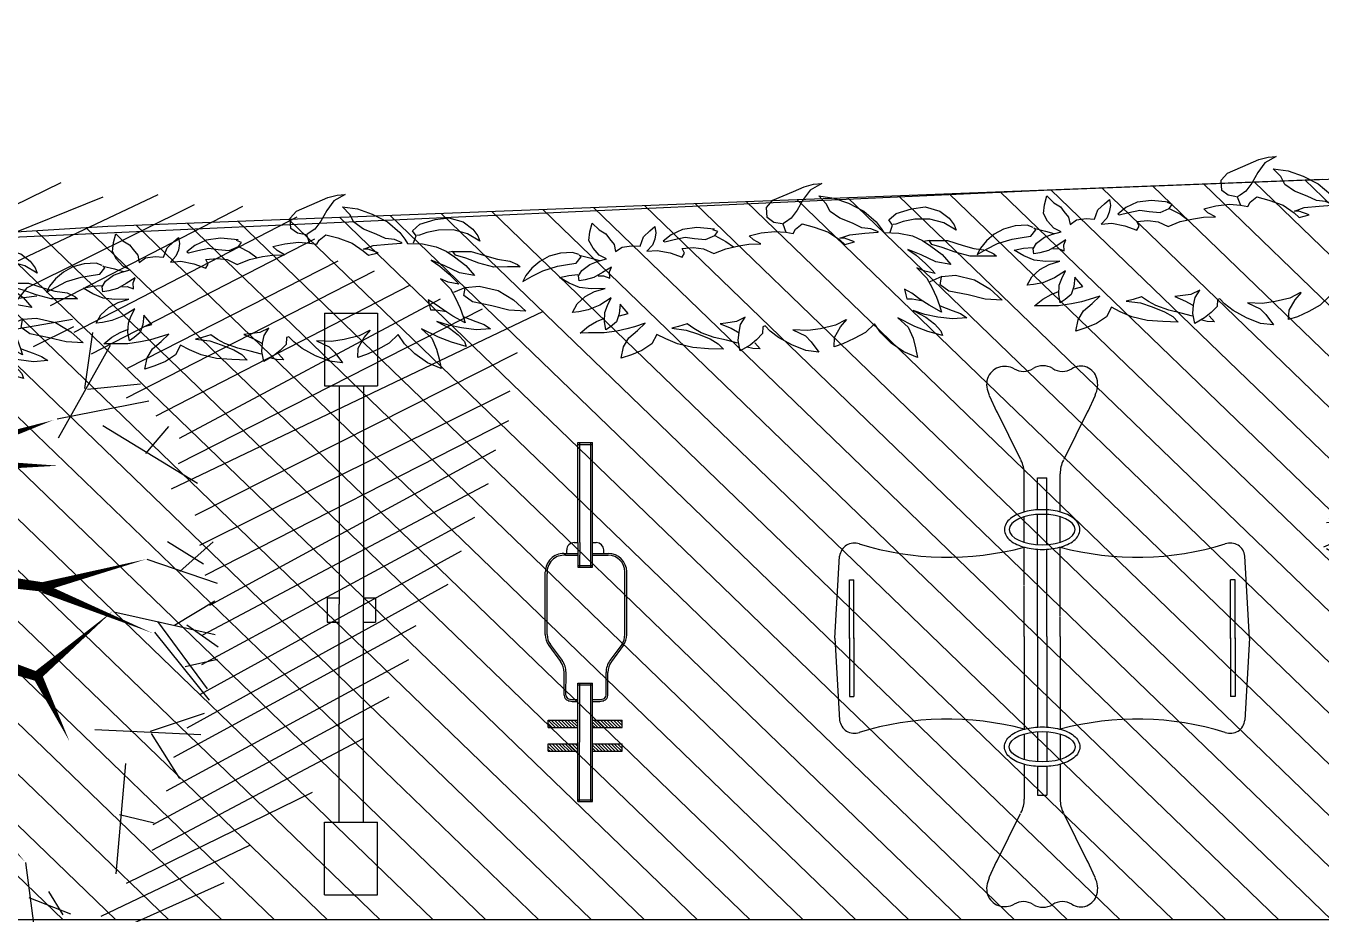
# Model space of a CAD drawing. Header units: millimetres. Extents: x 60.6 to 115.2, y 47.4 to 73.6.
# Drawn here: x 82.17 to 87.77, y 69.72 to 73.56 of the extents above; entities that cross this region are included whole.
import ezdxf

# ---------------------------------------------------------------- set-up
doc = ezdxf.new("R2010")
doc.units = ezdxf.units.MM
for name, color, linetype in [('1-furnitura', 250, 'Continuous'), ('bord', 251, 'Continuous'), ('trees', 118, 'Continuous'), ('trees 2', 114, 'Continuous')]:
    doc.layers.add(name, color=color, linetype=linetype)
doc.layers.add('hatch 3', color=7, linetype='Continuous', true_color=0x57792a)
doc.linetypes.add('FENCELINE1', pattern='A,6.35,-2.54,[133,ltypeshp.shx,S=2.54,R=0,X=-2.54,Y=0],-2.54,25.4', length=36.83)

# ---------------------------------------------------------------- blocks, each defined once
blk = doc.blocks.new('T55')
at = {"layer": 'trees'}
for points in [[(-0.119, 1.7336), (-0.3242, 1.9621)], [(-0.0075, 1.4541), (-0.2096, 1.9907)], [(-0.1078, 1.7432), (0.0544, 1.9806)], [(-0.6773, 1.5323), (-0.45, 1.924)], [(-0.5131, 1.7679), (-0.6187, 1.911)], [(-0.6181, 1.5402), (-0.3989, 1.9586)], [(0.3612, 1.7598), (0.3289, 1.9488)], [(-0.6313, 1.2953), (-0.7373, 1.8462)], [(-0.7239, 1.6846), (-0.6824, 1.8875)], [(0.0954, 1.6795), (0.6633, 1.8696)], [(-0.6962, 1.6244), (-0.9025, 1.7728)], [(-0.9643, 1.3457), (-0.9953, 1.7469)], [(0.8956, 1.5731), (0.9816, 1.6947)], [(0.9681, 1.4888), (0.9608, 1.7297)], [(-0.9728, 1.536), (-1.1918, 1.6368)], [(-1.0952, 1.4107), (-1.062, 1.6363)], [(0.8016, 1.3963), (1.1469, 1.6029)], [(1.0629, 1.2745), (1.1919, 1.593)], [(-1.5325, 0.8398), (-1.4496, 1.4329)], [(1.0965, 0.9588), (1.3741, 1.4222)], [(1.212, 1.3322), (1.4122, 1.3854)], [(1.3805, 1.1806), (1.4617, 1.3389)], [(1.2161, 1.1584), (1.5672, 1.2073)], [(-1.486, 1.1136), (-1.6695, 1.1688)], [(1.13, 1.1731), (1.6022, 1.1633)], [(-1.4667, 0.5999), (-1.754, 1.0151)], [(1.4128, 0.7127), (1.6746, 1.0266)], [(-1.6801, 0.6863), (-1.8203, 0.9372)], [(-1.3766, 0.6472), (-1.947, 0.7054)], [(1.5313, 0.7349), (1.853, 0.6839)], [(-1.6765, 0.672), (-1.9725, 0.5901)], [(1.6729, 0.2918), (1.8645, 0.5171)], [(-1.7451, 0.0825), (-1.9945, 0.4605)], [(-1.7754, 0.3261), (-1.96, 0.4833)], [(1.7444, 0.1629), (1.9206, 0.3539)], [(-1.924, 0.0502), (-2.0326, 0.2337)], [(-1.5125, 0.018), (-2.0529, 0.1686)], [(1.5952, 0.2026), (1.953, 0.0987)], [(-1.836, 0.1065), (-2.0608, -0.0119)], [(-1.7874, -0.0301), (-2.0432, 0.0969)], [(1.3567, 0.0732), (1.6559, -0.1303), (1.8937, -0.6189)], [(-1.4983, 0.0589), (-2.0389, -0.116)], [(-1.8915, -0.0691), (-2.0191, -0.2769)], [(-1.6681, -0.0072), (-1.8302, -0.2445)], [(1.6559, -0.1303), (1.9888, -0.0088)], [(1.8102, -0.0688), (1.9508, -0.1652)], [(1.834, -0.1673), (1.9812, -0.1901)], [(-1.8225, -0.3459), (-2.0097, -0.2156)], [(-1.8358, -0.2493), (-2.0081, -0.337)], [(-1.8198, -0.2453), (-1.9789, -0.5091)], [(1.7806, -0.3852), (1.9379, -0.3305)], [(1.6413, -0.4502), (1.9839, -0.4237)], [(1.3736, -0.621), (1.9121, -0.6629)], [(1.6057, -0.639), (1.8059, -0.9316)], [(1.2057, -1.0535), (1.587, -0.7459), (1.8706, -0.7094)], [(1.6509, -0.9128), (1.8578, -0.7836)], [(1.4433, -0.8876), (1.7647, -0.9374)], [(1.5726, -0.9084), (1.6455, -1.1686)], [(-1.2623, -1.0397), (-1.762, -1.1119)], [(1.2943, -1.0137), (1.692, -1.1083)], [(1.1821, -1.0594), (1.4546, -1.1548), (1.5285, -1.2653)], [(1.367, -1.11), (1.4647, -1.4207)], [(0.6968, -1.2486), (0.648, -1.6071), (0.3166, -2.0377)], [(1.3459, -1.2058), (1.4765, -1.3883)], [(-1.3645, -1.2857), (-1.4368, -1.4828)], [(-1.0552, -1.2621), (-1.3165, -1.6062)], [(-0.792, -1.3092), (-0.8764, -1.871)], [(1.276, -1.331), (0.9535, -1.4587), (0.9083, -1.8334)], [(-1.1547, -1.4381), (-1.3777, -1.5334)], [(0.919, -1.4044), (0.9854, -1.771)], [(1.0334, -1.4342), (1.3205, -1.5053)], [(-0.8086, -1.4906), (-0.6684, -1.7415)], [(0.588, -1.5012), (0.7795, -1.8885)], [(1.2273, -1.5052), (1.2616, -1.5815)], [(-0.5961, -1.8021), (-0.8542, -1.5704), (-1.2098, -1.6969)], [(-0.8412, -1.6077), (-1.0689, -1.78)], [(-0.3948, -1.597), (-0.3588, -1.8834), (-0.4248, -1.9989)], [(0.648, -1.6071), (0.9052, -1.851)], [(0.9499, -1.5557), (1.1995, -1.6283)], [(-1.0136, -1.6372), (-1.0819, -1.7652)], [(-0.379, -1.6155), (0.0662, -1.8198), (0.2253, -2.0574)], [(0.9423, -1.6312), (1.0264, -1.7494)], [(-0.974, -1.6941), (-1.1866, -1.7095)], [(-0.8527, -1.7182), (-0.7236, -1.9251)], [(-0.6666, -1.7487), (-0.6649, -1.942)], [(-0.663, -1.7326), (-0.4978, -1.9925)], [(0.7718, -1.7178), (0.7482, -1.8867)], [(-0.4529, -1.8089), (-0.5581, -2.0071)], [(-0.1247, -1.7543), (-0.026, -2.0642)], [(0.4713, -1.7886), (0.6155, -1.9412)], [(-0.7739, -1.8362), (-0.8268, -1.9009)], [(-0.0856, -1.8793), (-0.2861, -2.0605)], [(0.4755, -1.8324), (0.5944, -1.9487)], [(-0.0547, -1.9514), (0.1532, -2.079)]]:
    blk.add_lwpolyline(points, dxfattribs=at)
for points in [[(-0.1443, 1.0606, 0.0504, 0, 0), (0.1067, 1.3546, 0, 0, 0), (-0.0027, 1.4485, 0, 0, 0), (0.1696, 1.9612, 0, 0, 0)], [(-0.0426, -0.0342, 0.168, 0.084, 0), (0.3518, 0.3845, 0.084, 0.084, 0), (0.7277, 0.4256, 0.084, 0.0504, 0), (1.0882, 0.6237, 0.0504, 0, 0), (1.073, 1.2694, 0, 0, 0), (0.7142, 1.8669, 0, 0, 0)], [(-0.5961, 0.8975, 0.0504, 0, 0), (-0.6091, 1.5349, 0, 0, 0), (-0.8932, 1.8042, 0, 0, 0)], [(-0.0018, 0.3631, 0.084, 0.0504, 0), (0.5531, 0.8669, 0.0504, 0, 0), (0.8016, 1.3963, 0, 0, 0), (0.8182, 1.7452, 0, 0, 0)], [(-0.023, -0.0438, 0.168, 0.084, 0), (-0.013, 0.3535, 0.084, 0.084, 0), (-0.1061, 0.6003, 0.084, 0.0504, 0), (-0.1452, 1.0502, 0.0504, 0, 0), (-0.6369, 1.2905, 0, 0, 0), (-1.1, 1.4163, 0, 0, 0), (-1.2311, 1.5223, 0, 0, 0)], [(-0.3974, 0.1661, 0.084, 0.0504, 0), (-0.6012, 0.8873, 0.0504, 0, 0), (-0.9643, 1.3457, 0, 0, 0), (-1.2692, 1.5161, 0, 0, 0)], [(0.5644, 0.8669, 0.0504, 0, 0), (1.1292, 1.1627, 0, 0, 0), (1.2436, 1.537, 0, 0, 0)], [(-1.0853, 0.3493, 0.0504, 0, 0), (-1.2366, 0.7051, 0, 0, 0), (-1.3694, 0.649, 0, 0, 0), (-1.7516, 1.0317, 0, 0, 0)], [(1.0971, 0.6183, 0.0504, 0, 0), (1.8041, 0.8185, 0, 0, 0)], [(-0.023, -0.0438, 0.168, 0.084, 0), (-0.5644, -0.4432, 0.084, 0.0504, 0), (-0.7518, -0.041, 0.0504, 0.0336, 0), (-1.0756, 0.0957, 0.0336, 0.0336, 0), (-1.2072, 0.308, 0.0504, 0, 0), (-1.4523, 0.5831, 0, 0, 0), (-1.8899, 0.7017, 0, 0, 0)], [(-0.0426, -0.0342, 0.168, 0.084, 0), (-0.3938, 0.1518, 0.084, 0.084, 0), (-0.6563, 0.1784, 0.084, 0.0504, 0), (-1.0764, 0.344, 0.0504, 0, 0), (-1.5107, 0.0109, 0, 0, 0), (-1.8297, -0.3477, 0, 0, 0), (-1.983, -0.4178, 0, 0, 0)], [(-1.0756, 0.0957, 0.0504, 0, 0), (-1.5031, 0.0758, 0, 0, 0), (-1.7714, 0.3101, 0, 0, 0), (-2.0042, 0.397, 0, 0, 0)], [(0.7419, 0.4292, 0.084, 0.0504, 0), (1.3514, 0.0642, 0.0504, 0, 0), (1.4451, -0.8948, 0, 0, 0), (1.1571, -1.6849, 0, 0, 0)], [(1.3567, 0.0732, 0.0504, 0, 0), (1.6839, 0.2781, 0, 0, 0), (1.9338, 0.2104, 0, 0, 0)], [(-0.023, -0.0438, 0.168, 0.084, 0), (0.5276, -0.2102, 0.084, 0.084, 0), (0.7319, -0.5284, 0.084, 0.0504, 0), (1.0699, -0.7629, 0.0504, 0, 0), (1.6413, -0.4615, 0, 0, 0), (2.0162, 0.126, 0, 0, 0)], [(-0.0426, -0.0342, 0.168, 0.084, 0), (0.0736, -0.697, 0.084, 0.0504, 0), (-0.3699, -0.6854, 0.0504, 0.0336, 0), (-0.6366, -0.9144, 0.0336, 0.0336, 0), (-0.8853, -0.9375, 0.0504, 0, 0), (-1.2408, -1.0343, 0, 0, 0), (-1.542, -1.3732, 0, 0, 0)], [(-0.5644, -0.4432, 0.084, 0.0504, 0), (-0.6945, -1.0887, 0.0504, 0, 0), (-0.875, -1.2284, 0, 0, 0), (-1.2903, -1.269, 0, 0, 0), (-1.636, -1.2328, 0, 0, 0)], [(0.7415, -0.5396, 0.084, 0.0504, 0), (0.6864, -1.2478, 0.0504, 0, 0), (-0.1303, -1.7591, 0, 0, 0), (-0.9659, -1.8535, 0, 0, 0)], [(0.0736, -0.697, 0.084, 0.0504, 0), (0.5935, -1.1011, 0.0504, 0, 0), (0.6381, -1.3249, 0, 0, 0), (0.4894, -1.7148, 0, 0, 0), (0.3029, -2.0081, 0, 0, 0)], [(1.0691, -0.7732, 0.0504, 0, 0), (1.5634, -1.3169, 0, 0, 0)], [(-0.6366, -0.9144, 0.0504, 0, 0), (-0.8093, -1.3059, 0, 0, 0), (-1.1386, -1.4417, 0, 0, 0), (-1.3202, -1.6113, 0, 0, 0)], [(0.5826, -1.1038, 0.0504, 0.0504, 0), (0.9361, -1.1076, 0.0504, 0, 0), (1.1821, -1.0594, 0, 0, 0), (1.39, -1.4657, 0, 0, 0)], [(-0.7018, -1.0802, 0.0504, 0.0504, 0), (-0.5477, -1.3983, 0.0504, 0, 0), (-0.3948, -1.597, 0, 0, 0), (-0.6659, -1.9642, 0, 0, 0)], [(0.6968, -1.2486, 0.0504, 0, 0), (1.0261, -1.4501, 0, 0, 0), (1.0769, -1.7041, 0, 0, 0)]]:
    blk.add_lwpolyline(points, format="xyseb", dxfattribs=at)
blk = doc.blocks.new('TREE23-E')
for p, q in [((-71.69, 21.61), (-69.39, 21.1)), ((-76.46, -0.87), (-71.07, -3.69))]:
    blk.add_line(p, q)
for points in [[(-7.75, 36.32), (-4.14, 37.51), (-1.43, 40.7), (-1.31, 47), (-4.3, 51.11), (-13.49, 55.93), (-18.28, 58.45), (-22.38, 59.76), (-25.97, 59.87), (-20.79, 56.26), (-17.5, 50.65), (-14.72, 44.24), (-11.84, 39.53), (-9.34, 37.32), (-8.05, 36.32), (-9.26, 31.12)], [(73.77, 10.17), (71.47, 10.08), (68.77, 8.48), (68.78, 12.28), (67.79, 15.19), (71.78, 12.07), (75.67, 9.26), (79.57, 8.05), (82.17, 7.64), (82.38, 10.74), (80.79, 14.05), (77.2, 17.46), (73.5, 19.17), (69.7, 20.28), (72.91, 22.77), (75.43, 27.26), (77.04, 32.06), (76.46, 37.46), (75.17, 42.76), (72.26, 38.37), (69.45, 35.68), (68.04, 32.59), (66.13, 28.99), (65.62, 24.49), (62.73, 27.1), (58.53, 27.62), (54.83, 27.03), (53.14, 32.63), (50.15, 36.14), (47.86, 38.65), (47.65, 34.85), (48.24, 30.85), (49.43, 27.24), (52.02, 23.73), (47.42, 23.95), (41.81, 21.97), (36.6, 18.98), (35.51, 21.39), (36.42, 24.28), (31.52, 24.6), (27.11, 23.51), (22.8, 20.22), (17.41, 22.84), (11.62, 24.26), (7.22, 24.87), (1.92, 24.69), (5.13, 27.48), (6.83, 30.07), (1.54, 31.49), (-4.46, 32.01), (-9.26, 31.12), (-12.37, 30.13), (-13.56, 32.63), (-16.55, 35.74), (-21.76, 33.36), (-27.87, 29.78), (-32.58, 24.79), (-34.69, 21.8), (-38.99, 23.01), (-34.68, 25.6), (-32.68, 25.79), (-37.07, 27.61), (-43.67, 28.03), (-49.37, 28.24), (-49.77, 28.44), (-46.46, 30.63), (-42.56, 31.52), (-38.55, 34.61), (-33.14, 37.99), (-29.03, 42.48), (-27.51, 47.38), (-24.4, 52.37), (-30.9, 50.59), (-37.31, 47.01), (-43.73, 41.73), (-48.95, 34.74), (-50.96, 30.55), (-52.07, 27.85), (-58.57, 27.07), (-64.48, 24.89), (-68.79, 21.9), (-72.3, 18.11), (-77.12, 12.53), (-80.64, 6.14), (-74.13, 8.22), (-67.82, 13), (-62.11, 16.78), (-65.72, 12.99), (-69.53, 7.7), (-72.35, 3.41), (-73.65, 1.22), (-69.05, 2.9), (-65.74, 5.19), (-69.86, -1.39), (-71.88, -7.19), (-73.7, -13.48), (-74.81, -18.68), (-75.53, -22.68), (-70.31, -18.09), (-66.5, -14.3), (-62.89, -10.22), (-59.78, -7.42), (-60.29, -11.02), (-60.7, -13.52), (-63, -13.72), (-67.7, -15.2)], [(-54.77, 27.96), (-56.06, 32.16), (-54.55, 35.46), (-57.84, 39.27), (-64.63, 41.69), (-70.63, 42.31), (-76.94, 39.33), (-80.95, 34.64), (-82.97, 30.35), (-83.68, 27.05), (-78.46, 31.93), (-72.45, 34.71), (-65.95, 35.09), (-60.75, 33.98), (-57.46, 32.67), (-56.26, 32.46)], [(21.95, 35.23), (29.56, 36.8), (35.85, 36.08), (40.94, 33.17), (44.63, 29.46), (43.93, 28.96), (39.73, 30.07), (34.84, 31.19), (30.83, 30.1), (26.03, 29.11), (21.94, 31.23), (20.55, 33.63), (22.65, 34.92)], [(21.94, 31.23), (17.23, 27.34), (14.02, 23.75)], [(81.82, 23.84), (84.42, 25.34), (89.72, 25.32), (94.82, 23.8), (99.01, 20.89), (102.6, 16.98), (105.38, 12.67), (106.87, 9.07), (102.68, 11.98), (97.79, 15), (91.3, 17.32), (86, 18.13), (83.1, 18.64), (80.81, 22.35), (81.61, 23.44), (76.51, 21.26), (72.9, 19.47)], [(-71.69, 21.61), (-79.69, 21.04), (-86.4, 17.56), (-91.11, 15.37), (-96.42, 13.89), (-99.62, 11.5), (-100.73, 10), (-95.23, 10.38), (-89.33, 10.67), (-82.82, 13.65), (-77.21, 16.93), (-72.8, 19.11), (-71.69, 21.61)], [(65.3, -15.11), (61.5, -13.89), (64.82, -7.9), (65.4, -13.71), (66.79, -18.51), (69.48, -21.42), (71.67, -23.23), (72.09, -18.03), (71.71, -12.43), (70.42, -8.32), (68.63, -3.72), (73.72, -7.83), (78.91, -10.35), (83.01, -11.26), (85.81, -11.47), (83.52, -6.36), (79.94, -2.15), (75.75, 0.66), (70.95, 2.28), (77.15, 2.46), (82.15, 3.64), (86.56, 6.63), (90.68, 10.42), (86.58, 11.33), (82.58, 11.54)], [(-76.46, -0.87), (-82.46, -0.56), (-90.67, -3.83), (-97.19, -10.01), (-102.31, -17.3), (-94.91, -16.12), (-87.6, -13.04), (-79.19, -10.07), (-75.58, -5.88), (-76.26, -1.27)], [(14.23, -35.55), (19.04, -33.37), (24.45, -31.18), (29.96, -27.9), (33.07, -25.11), (35.98, -22.12), (39.77, -23.43), (42.77, -24.24), (36.56, -25.82), (31.66, -28.5), (26.25, -31.99), (22.84, -35.18), (20.62, -38.77), (27.23, -37.99), (34.03, -36.81), (40.64, -34.03), (45.65, -30.65), (49.36, -27.56), (51.84, -33.26), (56.33, -36.98), (61.02, -39.39), (65.52, -41.11), (64.24, -34.2), (61.76, -28.9), (57.77, -24.58), (54.28, -20.37), (58.98, -22.19), (62.37, -23.3), (66.87, -24.31), (72.47, -25.03), (79.27, -24.55), (82.97, -24.36), (79.18, -20.45), (75.49, -17.84), (72.19, -16.23)], [(-75.11, -18.88), (-80.22, -22.06), (-83.73, -24.25), (-86.44, -27.04), (-80.14, -27.26), (-73.84, -25.68), (-68.23, -23.6), (-63.12, -20.91), (-68.53, -25.4), (-72.15, -29.69), (-74.76, -34.08), (-75.47, -37.18), (-69.06, -34.1), (-63.55, -30.71), (-56.33, -24.94), (-60.65, -30.92), (-62.47, -37.92), (-63.39, -43.91), (-64.01, -49.91), (-58.1, -45.93), (-52.88, -40.15), (-48.56, -33.56), (-45.94, -27.77), (-41.86, -32.78), (-36.77, -36.3), (-31.68, -39.11), (-27.78, -40.62), (-28.16, -34.92), (-31.04, -28.61), (-33.93, -24.3)], [(-33.53, -24.4), (-28.84, -27.42), (-22.25, -29.14), (-16.65, -29.86), (-10.15, -29.08), (-15.56, -33.16), (-17.87, -36.85), (-20.99, -43.44), (-15.39, -42.06), (-9.37, -38.18), (-3.66, -33.3), (-0.15, -29.01), (1.86, -25.71), (2.86, -26.12), (3.25, -30.32), (5.94, -33.93), (8.93, -37.03), (13.32, -40.15), (14.04, -33.85), (13.46, -28.75), (12.67, -24.15), (10.38, -19.74), (14.38, -22.15), (19.07, -22.77), (21.47, -22.97), (16.86, -26.06), (14.06, -28.55), (13.75, -29.05)], [(6.83, -35.83), (4.62, -39.72), (7.82, -39.23), (10.23, -38.24)]]:
    blk.add_lwpolyline(points)
blk = doc.blocks.new('SHADOW2')
at = {"color": 250}
for p, q in [((6.317, -0.452), (7.12, -1.952)), ((6.379, -1.246), (7.182, -2.834)), ((6.317, -1.864), (7.182, -3.628)), ((6.256, -2.481), (7.243, -4.334)), ((6.194, -3.011), (7.058, -4.951)), ((5.885, -3.364), (7.12, -5.745)), ((5.7, -3.893), (6.996, -6.275)), ((5.453, -4.246), (6.996, -6.98)), ((-3.992, -4.687), (-2.819, -7.069)), ((5.083, -4.599), (6.873, -7.774)), ((4.774, -4.863), (6.564, -8.039)), ((-3.375, -5.304), (-2.264, -7.422)), ((4.157, -5.393), (6.132, -8.921)), ((4.589, -5.393), (6.256, -8.392)), ((-2.881, -5.657), (-1.461, -8.304)), ((-2.387, -6.01), (-0.659, -9.009)), ((-2.017, -6.01), (-0.041, -9.362)), ((3.91, -5.834), (5.947, -9.451)), ((-1.523, -6.186), (0.514, -9.627)), ((2.86, -6.098), (5.638, -11.391)), ((3.231, -6.186), (5.638, -10.509)), ((3.601, -6.186), (5.762, -9.892)), ((-1.029, -6.275), (1.008, -9.715)), ((-0.597, -6.451), (1.626, -10.156)), ((2.058, -6.539), (4.465, -10.95)), ((2.49, -6.451), (5.021, -11.038)), ((-0.103, -6.628), (2.119, -10.333)), ((0.329, -6.628), (2.613, -10.509)), ((0.761, -6.628), (3.107, -10.686)), ((1.193, -6.716), (3.601, -10.774)), ((1.626, -6.628), (4.033, -10.95))]:
    blk.add_line(p, q, dxfattribs=at)
blk = doc.blocks.new('0433')
at = {"color": 0}
for p, q in [((0, 1.7928), (-0.3541, 1.7724)), ((0, 1.7928), (0.3541, 1.7724)), ((-0.2519, 1.7305), (-0.2519, 1.7105)), ((0.0008, 1.7305), (-0.2519, 1.7305)), ((0.0008, 1.7105), (-0.2519, 1.7105)), ((-0.0008, 1.7305), (0.2519, 1.7305)), ((-0.0008, 1.7105), (0.2519, 1.7105)), ((0.2519, 1.7305), (0.2519, 1.7105)), ((-1.0347, 1.1255), (-0.9634, 1.0928)), ((1.049, 1.1255), (0.9777, 1.0928)), ((-0.9694, 1.0943), (-0.7586, 0.9905)), ((0.9837, 1.0943), (0.7729, 0.9905)), ((-0.5458, 0.9743), (-0.697, 0.9743)), ((-0.4144, 0.9743), (-0.525, 0.9743)), ((-0.3256, 0.9743), (-0.3936, 0.9743)), ((0.0071, 0.9743), (-0.3256, 0.9743)), ((0.0071, 0.9743), (0.0965, 0.9743)), ((0.096, 0.9743), (0.2255, 0.9743)), ((0.2274, 0.9743), (0.3585, 0.9743)), ((0.3585, 0.9743), (0.3936, 0.9743)), ((0.4144, 0.9743), (0.525, 0.9743)), ((0.5458, 0.9743), (0.7113, 0.9743)), ((-0.555, 0.9168), (-0.6793, 0.9168)), ((-0.6793, 0.9168), (-0.6793, 0.8768)), ((-0.4045, 0.9168), (-0.5349, 0.9168)), ((0.0071, 0.9168), (-0.3845, 0.9168)), ((0.0071, 0.9168), (0.0844, 0.9168)), ((0.0861, 0.9168), (0.2376, 0.9168)), ((0.2365, 0.9168), (0.3845, 0.9168)), ((0.4045, 0.9168), (0.5349, 0.9168)), ((0.555, 0.9168), (0.6936, 0.9168)), ((0.6936, 0.9168), (0.6936, 0.8768)), ((-0.555, 0.8768), (-0.6793, 0.8768)), ((-0.4045, 0.8768), (-0.5349, 0.8768)), ((0.0071, 0.8768), (-0.3845, 0.8768)), ((0.0071, 0.8768), (0.0844, 0.8768)), ((0.0861, 0.8768), (0.2369, 0.8768)), ((0.2365, 0.8768), (0.3845, 0.8768)), ((0.4045, 0.8768), (0.6936, 0.8768)), ((-0.9694, 0.6992), (-0.7586, 0.803)), ((-0.5458, 0.8192), (-0.697, 0.8192)), ((-0.4144, 0.8192), (-0.525, 0.8192)), ((0.0071, 0.8192), (-0.3936, 0.8192)), ((0.0071, 0.8192), (0.0943, 0.8192)), ((0.096, 0.8192), (0.2301, 0.8192)), ((0.2274, 0.8192), (0.3936, 0.8192)), ((0.4144, 0.8192), (0.525, 0.8192)), ((0.5458, 0.8192), (0.7113, 0.8192)), ((0.9837, 0.6992), (0.7729, 0.803)), ((-1.0347, 0.668), (-0.9634, 0.7007)), ((1.049, 0.668), (0.9777, 0.7007)), ((0.0008, 0.0822), (-0.2519, 0.0822)), ((-0.2519, 0.0622), (-0.2519, 0.0822)), ((0.0008, 0.0622), (-0.2519, 0.0622)), ((-0.0008, 0.0822), (0.2519, 0.0822)), ((-0.0008, 0.0622), (0.2519, 0.0622)), ((0.2519, 0.0622), (0.2519, 0.0822)), ((0, 0), (-0.3541, 0.0204)), ((0, 0), (0.3541, 0.0204))]:
    blk.add_line(p, q, dxfattribs=at)
for centre, major_axis, ratio, start_param, end_param in [((-0.3475, 1.7087), (0.0453, 0.0453), 1, 0.889507, 2.696624), ((0.3475, 1.7087), (0.0453, 0.0453), 1, 5.157357, 6.964475), ((-1.6366, 1.3063), (-0.9097, 0.9097), 1, 3.666022, 4.227724), ((1.6366, 1.3063), (0.9097, 0.9097), 1, 2.055461, 2.617163), ((-1.0812, 1.0583), (-0.0566, 0.0566), 1, -0.439646, 1.308472), ((-1.0827, 1.036), (0.0713, 0.0713), 1, 0.30549, 1.041924), ((1.097, 1.036), (-0.0713, 0.0713), 1, -1.041924, -0.30549), ((1.0955, 1.0583), (0.0566, 0.0566), 1, 4.974713, 6.722831), ((-1.2198, 0.9784), (0.0566, 0.0566), 1, 4.939134, 6.020861), ((-0.4697, 0.8968), (0, 0.1429), 0.460576, 3.141593, 9.424778), ((1.2341, 0.9784), (-0.0566, 0.0566), 1, 0.262324, 1.344051), ((-0.697, 1.1023), (0.0905, 0.0905), 1, 3.450414, 3.926991), ((0.7113, 1.1023), (0.0905, 0.0905), 1, 3.926991, 4.403568), ((-1.0841, 0.8936), (0.0566, 0.0566), 1, 1.797542, 2.914847), ((1.0984, 0.8936), (0.0566, 0.0566), 1, 4.939134, 6.05644), ((-1.2198, 0.8088), (-0.0566, 0.0566), 1, 3.403917, 4.485644), ((1.2341, 0.8088), (0.0566, 0.0566), 1, 1.797542, 2.879268), ((-0.697, 0.6912), (0.0905, 0.0905), 1, 0.785398, 1.261975), ((-1.6366, 0.4865), (0.9097, 0.9097), 1, 5.197054, 5.758756), ((1.6366, 0.4865), (-0.9097, 0.9097), 1, 0.524429, 1.086132), ((0.7113, 0.6912), (-0.0905, 0.0905), 1, -1.261975, -0.785398), ((-1.091, 0.7297), (-0.0504, 0.0504), 1, 0.203894, 2.110501), ((1.1053, 0.7297), (-0.0504, 0.0504), 1, 2.601888, 4.508495), ((-1.0827, 0.7575), (0.0713, 0.0713), 1, 3.670465, 4.406899), ((1.097, 0.7575), (-0.0713, 0.0713), 1, 1.876287, 2.61272), ((-0.3475, 0.084), (-0.0453, 0.0453), 1, 0.444968, 2.252086), ((0.3475, 0.084), (-0.0453, 0.0453), 1, 2.460303, 4.26742)]:
    blk.add_ellipse(centre, major_axis=major_axis, ratio=ratio, start_param=start_param, end_param=end_param, dxfattribs=at)
at = {"color": 0, "extrusion": (0, 0, -1)}
blk.add_ellipse((0.4697, 0.8968), major_axis=(0, 0.1429), ratio=0.460576, start_param=3.141593, end_param=9.424778, dxfattribs=at)
at = {"color": 0}
for points in [[(-0.4697, 0.7338), (-0.4611, 0.7338), (-0.4522, 0.7362), (-0.436, 0.745), (-0.4286, 0.7514), (-0.4089, 0.7754), (-0.3993, 0.7973), (-0.3866, 0.8464), (-0.3839, 0.8716), (-0.3839, 0.9219), (-0.3866, 0.9471), (-0.3993, 0.9962), (-0.4089, 1.0181), (-0.4286, 1.0421), (-0.436, 1.0485), (-0.4522, 1.0573), (-0.4611, 1.0597), (-0.4783, 1.0597), (-0.4873, 1.0573), (-0.5035, 1.0485), (-0.5108, 1.0421), (-0.5305, 1.0181), (-0.5402, 0.9962), (-0.5528, 0.9471), (-0.5555, 0.9219), (-0.5555, 0.8716), (-0.5528, 0.8464), (-0.5402, 0.7973), (-0.5305, 0.7754), (-0.5108, 0.7514), (-0.5035, 0.745), (-0.4873, 0.7362), (-0.4783, 0.7338), (-0.4697, 0.7338)], [(0.4697, 0.7338), (0.4611, 0.7338), (0.4522, 0.7362), (0.436, 0.745), (0.4286, 0.7514), (0.4089, 0.7754), (0.3993, 0.7973), (0.3866, 0.8464), (0.3839, 0.8716), (0.3839, 0.9219), (0.3866, 0.9471), (0.3993, 0.9962), (0.4089, 1.0181), (0.4286, 1.0421), (0.436, 1.0485), (0.4522, 1.0573), (0.4611, 1.0597), (0.4783, 1.0597), (0.4873, 1.0573), (0.5035, 1.0485), (0.5108, 1.0421), (0.5305, 1.0181), (0.5402, 0.9962), (0.5528, 0.9471), (0.5555, 0.9219), (0.5555, 0.8716), (0.5528, 0.8464), (0.5402, 0.7973), (0.5305, 0.7754), (0.5108, 0.7514), (0.5035, 0.745), (0.4873, 0.7362), (0.4783, 0.7338), (0.4697, 0.7338)]]:
    blk.add_open_spline(points, degree=3, knots=[0, 0, 0, 0, 0.261799, 0.261799, 0.523599, 0.523599, 1.047198, 1.047198, 1.570796, 1.570796, 2.094395, 2.094395, 2.617994, 2.617994, 2.879793, 2.879793, 3.141593, 3.141593, 3.403392, 3.403392, 3.665191, 3.665191, 4.18879, 4.18879, 4.712389, 4.712389, 5.235988, 5.235988, 5.759587, 5.759587, 6.021386, 6.021386, 6.283185, 6.283185, 6.283185, 6.283185], dxfattribs=at)
blk = doc.blocks.new('*X8')
at = {"color": 0}
for p, q in [((2449.24, 1163.19), (2450.54, 1164.49)), ((2449.24, 1164.07), (2449.65, 1164.49)), ((2449.24, 1162.31), (2451.24, 1164.31)), ((2449.24, 1161.42), (2451.24, 1163.42)), ((2449.24, 1160.54), (2451.24, 1162.54)), ((2455.65, 1162.53), (2457.61, 1164.49)), ((2455.65, 1163.41), (2456.73, 1164.49)), ((2455.65, 1164.3), (2455.84, 1164.49)), ((2455.65, 1161.65), (2457.65, 1163.65)), ((2455.65, 1160.76), (2457.65, 1162.76)), ((2449.24, 1159.65), (2451.24, 1161.65)), ((2449.24, 1158.77), (2451.24, 1160.77)), ((2449.24, 1157.89), (2451.24, 1159.89)), ((2449.24, 1157), (2451.24, 1159)), ((2455.65, 1159.88), (2457.65, 1161.88)), ((2455.65, 1159), (2457.65, 1161)), ((2455.65, 1158.11), (2457.65, 1160.11)), ((2455.65, 1157.23), (2457.65, 1159.23)), ((2449.61, 1156.49), (2451.24, 1158.12)), ((2450.49, 1156.49), (2451.24, 1157.24)), ((2455.8, 1156.49), (2457.65, 1158.34)), ((2456.68, 1156.49), (2457.65, 1157.46)), ((2457.56, 1156.49), (2457.65, 1156.58)), ((2449.24, 1150.82), (2450.91, 1152.49)), ((2449.24, 1151.7), (2450.03, 1152.49)), ((2449.24, 1149.93), (2451.24, 1151.93)), ((2455.65, 1151.92), (2456.22, 1152.49)), ((2455.65, 1151.04), (2457.1, 1152.49)), ((2455.65, 1150.16), (2457.65, 1152.16)), ((2449.24, 1149.05), (2451.24, 1151.05)), ((2449.24, 1148.16), (2451.24, 1150.16)), ((2449.24, 1147.28), (2451.24, 1149.28)), ((2449.24, 1146.4), (2451.24, 1148.4)), ((2455.65, 1149.27), (2457.65, 1151.27)), ((2455.65, 1148.39), (2457.65, 1150.39)), ((2455.65, 1147.5), (2457.65, 1149.5)), ((2455.65, 1146.62), (2457.65, 1148.62)), ((2449.24, 1145.51), (2451.24, 1147.51)), ((2449.24, 1144.63), (2451.24, 1146.63)), ((2449.98, 1144.49), (2451.24, 1145.74)), ((2450.87, 1144.49), (2451.24, 1144.86)), ((2455.65, 1145.74), (2457.65, 1147.74)), ((2455.65, 1144.85), (2457.65, 1146.85)), ((2456.17, 1144.49), (2457.65, 1145.97)), ((2457.05, 1144.49), (2457.65, 1145.09))]:
    blk.add_line(p, q, dxfattribs=at)
blk = doc.blocks.new('0532')
at = {"color": 0}
for p, q in [((-0.8295, 0.1727), (-0.5591, 0.1727)), ((-1.3347, 0.1602), (-1.3347, 0.0322)), ((-1.3347, 0.1602), (-1.3027, 0.1602)), ((-1.3027, 0.1602), (-1.3027, 0.0322)), ((-1.2321, 0.1602), (-1.2322, 0.0322)), ((-1.2321, 0.1602), (-1.2001, 0.1602)), ((-1.2001, 0.1602), (-1.2002, 0.0322)), ((-0.8771, 0.1574), (-0.9472, 0.1065)), ((-0.8724, 0.151), (-0.9425, 0.1)), ((-0.8295, 0.1647), (-0.5671, 0.1647)), ((-1.0929, 0.0913), (-0.9942, 0.0912)), ((-1.0929, 0.0833), (-0.9942, 0.0832)), ((-0.4872, 0.0847), (-0.4872, 0.0321)), ((-0.48, 0.0801), (-0.464, 0.0801)), ((-0.4792, 0.0927), (-0.4792, 0.0321)), ((-1.5522, 0.0322), (-1.0402, 0.0321)), ((-1.5522, 0.0322), (-1.5522, -0.0318)), ((-1.5522, 0.0242), (-1.0402, 0.0241)), ((-1.5442, 0.0322), (-1.5442, -0.0318)), ((-1.1192, 0.0516), (-1.1192, 0.0322)), ((-1.1112, 0.0516), (-1.1112, 0.0322)), ((-1.0482, 0.0321), (-1.0482, -0.0319)), ((-1.0402, 0.0321), (-1.0402, -0.0319)), ((-0.432, 0.0321), (-0.5392, 0.0322)), ((-0.5392, 0.0322), (-0.5392, -0.0316)), ((-0.432, 0.0241), (-0.5392, 0.0242)), ((-0.5312, 0.0322), (-0.5312, -0.0316)), ((-0.432, 0.0481), (-0.432, 0.0321)), ((-0.432, 0.0321), (0, 0.032)), ((-0.432, 0.0241), (0, 0.024)), ((-0.008, 0.032), (-0.008, -0.032)), ((0, 0.032), (0, -0.032)), ((-1.5522, -0.0238), (-1.0402, -0.0239)), ((-1.5522, -0.0318), (-1.0402, -0.0319)), ((-1.3347, -0.0318), (-1.3348, -0.1598)), ((-1.3027, -0.0318), (-1.3028, -0.1598)), ((-1.2322, -0.0318), (-1.2322, -0.1598)), ((-1.2002, -0.0318), (-1.2002, -0.1598)), ((-1.1192, -0.0318), (-1.1192, -0.0513)), ((-1.1192, -0.0513), (-1.1192, -0.0581)), ((-1.1112, -0.0318), (-1.1112, -0.0513)), ((-1.1112, -0.0513), (-1.1112, -0.0581)), ((-0.5392, -0.0236), (-0.432, -0.0239)), ((-0.5392, -0.0316), (-0.432, -0.0319)), ((-0.4872, -0.0318), (-0.4872, -0.0512)), ((-0.4872, -0.0512), (-0.4872, -0.0994)), ((-0.4792, -0.0318), (-0.4792, -0.0994)), ((-0.432, -0.0239), (0, -0.024)), ((-0.432, -0.0319), (0, -0.032)), ((-0.432, -0.0319), (-0.432, -0.0479)), ((-1.0929, -0.0898), (-0.9942, -0.0898)), ((-1.0929, -0.0978), (-0.9942, -0.0978)), ((-0.8724, -0.1576), (-0.9425, -0.1066)), ((-0.48, -0.0799), (-0.464, -0.0799)), ((-1.3348, -0.1598), (-1.3028, -0.1598)), ((-1.2322, -0.1598), (-1.2002, -0.1598)), ((-0.8771, -0.164), (-0.9472, -0.1131)), ((-0.8301, -0.1713), (-0.5592, -0.1713)), ((-0.8301, -0.1793), (-0.5592, -0.1793))]:
    blk.add_line(p, q, dxfattribs=at)
for centre, radius, start, end in [((-0.8301, 0.0927), 0.08, 89.992, 125.9945), ((-0.5592, 0.0923), 0.08, 359.992, 89.992), ((-0.8301, 0.0927), 0.072, 89.992, 125.9945), ((-0.5604, 0.0914), 0.0736, 354.7486, 95.2353), ((-1.0392, 0.0516), 0.08, 163.7424, 179.992), ((-1.0929, 0.0673), 0.024, 89.992, 163.7424), ((-1.0392, 0.0516), 0.072, 163.7424, 179.992), ((-1.0929, 0.0673), 0.016, 89.992, 163.7424), ((-0.9942, 0.1712), 0.08, 269.992, 305.9945), ((-0.9942, 0.1712), 0.088, 269.992, 305.9945), ((-0.464, 0.0481), 0.032, 359.992, 89.992), ((-0.464, -0.0479), 0.032, 269.992, 359.992), ((-1.0392, -0.0581), 0.08, 179.992, 196.2415), ((-1.0929, -0.0738), 0.024, 196.2415, 269.992), ((-1.0392, -0.0581), 0.072, 179.992, 196.2415), ((-1.0929, -0.0738), 0.016, 196.2415, 269.992), ((-0.9942, -0.1778), 0.088, 53.9894, 89.992), ((-0.9942, -0.1778), 0.08, 53.9894, 89.992), ((-0.5592, -0.0993), 0.08, 269.992, 359.992), ((-0.5592, -0.0993), 0.072, 269.992, 359.992), ((-0.8301, -0.0993), 0.08, 233.9894, 269.992), ((-0.8301, -0.0993), 0.072, 233.9894, 269.992)]:
    blk.add_arc(centre, radius, start, end, dxfattribs=at)
at = {"color": 0, "xscale": 0.01599999998646083, "yscale": 0.01599999998646083, "zscale": 0.01599999998646083, "rotation": 359.9919541004905}
blk.add_blockref('*X8', (-40.5252, -18.4661), dxfattribs=at)
blk = doc.blocks.new('0553')
at = {"color": 0}
for p, q in [((0, 0.1146), (0, -0.1146)), ((0, 0.1146), (0.3146, 0.1146)), ((0.3146, 0.1146), (0.3146, -0.1146)), ((2.2018, 0.1146), (2.2018, -0.1146)), ((2.5164, 0.1146), (2.2018, 0.1146)), ((2.5164, 0.1146), (2.5164, -0.1146)), ((1.2846, 0.1026), (1.1798, 0.1026)), ((1.1798, 0.1026), (1.1798, 0.0502)), ((1.2846, 0.1026), (1.2846, 0.0502)), ((0.3146, 0.0502), (1.2579, 0.0502)), ((2.2018, 0.0502), (1.2579, 0.0502)), ((0.3146, -0.0547), (1.2579, -0.0547)), ((1.1798, -0.0547), (1.1798, -0.1071)), ((2.2018, -0.0547), (1.2579, -0.0547)), ((1.2846, -0.0547), (1.2846, -0.1071)), ((1.2846, -0.1071), (1.1798, -0.1071)), ((0, -0.1146), (0.3146, -0.1146)), ((2.5164, -0.1146), (2.2018, -0.1146))]:
    blk.add_line(p, q, dxfattribs=at)

msp = doc.modelspace()

# ---------------------------------------------------------------- hatches: boundary and pattern name
at = {"layer": 'hatch 3', "linetype": 'Continuous'}
h = msp.add_hatch(dxfattribs=at)
h.set_pattern_fill('ANSI31', color=256, scale=0.05, angle=91, style=0)
h.set_pattern_definition([(136, (-529.26526, -497.64566), (-0.110277016, -0.114195193), [])])
h.paths.add_polyline_path([(70.1709, 69.6946), (70.1709, 66.3362), (69.8638, 67.4206), (69.5962, 68.3665), (69.0148, 70.4198), (68.7504, 71.3543), (68.6461, 71.7227), (69.7998, 72.0493), (69.9001, 72.0543), (70.1966, 72.0694), (72.0027, 72.161), (73.2003, 72.2218), (80.745, 72.5859), (82.525, 72.695), (87.7788, 72.8985), (90.4239, 73.0009), (91.3331, 73.0362), (91.3354, 73.0157), (91.3354, 69.8946), (88.0354, 69.8946), (88.0354, 69.6946), (86.2354, 69.6946), (84.3117, 69.6946), (81.0354, 69.6946), (77.0354, 69.6946), (73.0354, 69.6946), (70.6966, 69.6946)])

# ---------------------------------------------------------------- linework, layer by layer
at = {"layer": 'bord', "color": 7, "linetype": 'FENCELINE1', "ltscale": 0.04}
msp.add_lwpolyline([(69.7998, 72.0493), (69.8728, 72.053), (72.2729, 72.1747), (77.0802, 72.4187), (86.5721, 72.8518), (91.1516, 73.0291), (96.3925, 73.2321), (100.4986, 73.3912), (100.4986, 73.3912), (105.4358, 73.0446)], dxfattribs=at)
at = {"layer": 'hatch 3', "linetype": 'Continuous'}
msp.add_lwpolyline([(88.0354, 69.6946), (86.2354, 69.6946), (84.3117, 69.6946), (81.0354, 69.6946), (77.0354, 69.6946), (73.0354, 69.6946), (70.6966, 69.6946), (70.1709, 69.6946), (70.1709, 69.6946), (70.1709, 66.3362), (69.8638, 67.4206), (69.5962, 68.3665), (69.0148, 70.4198), (68.7504, 71.3543), (68.6461, 71.7227), (69.7998, 72.0493), (69.9001, 72.0543), (70.1966, 72.0694), (72.0027, 72.161), (73.2003, 72.2218), (80.745, 72.5859), (82.525, 72.695), (87.7788, 72.8985)], dxfattribs=at)

# ---------------------------------------------------------------- block references
at = {"layer": '1-furnitura', "rotation": 90}
for name, p in [('0553', (83.5759, 69.8033)), ('0433', (87.4617, 70.9136)), ('0532', (84.5893, 71.7592))]:
    msp.add_blockref(name, p, dxfattribs=at)
at = {"layer": 'trees'}
for name, p, xscale, yscale, zscale, rotation in [('TREE23-E', (87.3421, 72.5632), -0.009878400015810834, 0.007039999999051361, 0.0098784, 2.891683424954783), ('SHADOW2', (80.9531, 70.7742), 0.2980800000001647, 0.2980800000001647, 0.2980800000001647, 87.88648265638344), ('TREE23-E', (85.3767, 72.4459), -0.009878400015810834, 0.007039999999051361, 0.0098784, 2.891683424954783), ('TREE23-E', (83.317, 72.399), -0.009878400015810834, 0.007039999999051361, 0.0098784, 2.891683424954783), ('TREE23-E', (81.4032, 72.261), -0.009878400015810834, 0.007039999999051361, 0.0098784, 2.891683424954783)]:
    msp.add_blockref(name, p, dxfattribs=dict(at, xscale=xscale, yscale=yscale, zscale=zscale, rotation=rotation))
at = {"layer": 'trees 2', "xscale": 0.7999999999999642, "yscale": 0.7999999999999642, "zscale": 0.7999999999999642, "rotation": 246.5597868477932}
for p in [(89.4285, 71.3831), (81.3992, 70.9763)]:
    msp.add_blockref('T55', p, dxfattribs=at)

doc.saveas('drawing.dxf')
